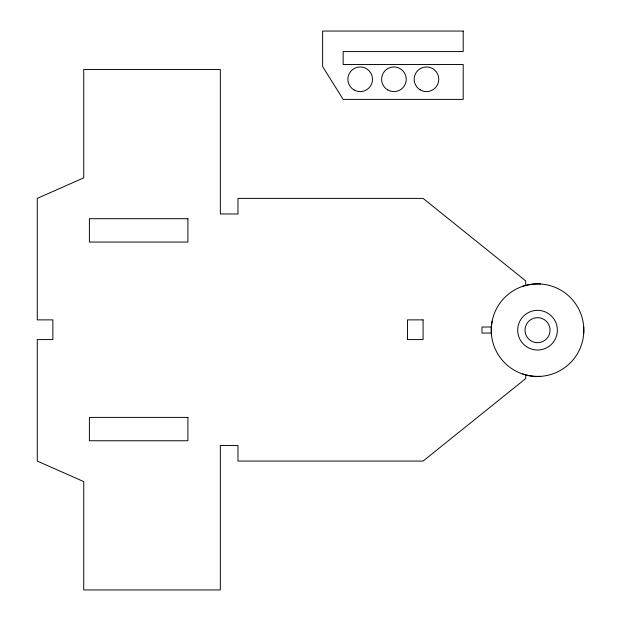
<?xml version="1.0" encoding="UTF-8"?>
<svg xmlns="http://www.w3.org/2000/svg" width="621" height="621" viewBox="0 0 621 621"><rect width="100%" height="100%" fill="white"/><g stroke="black" fill="none" stroke-linecap="round" stroke-linejoin="round"><path stroke-width="0.93" d="M492.119 321.181L491.335 327.189L491.343 333.244M540.518 283.976C534.433 283.587 528.417 284.589 522.61 286.351M491.358 327.011L481.981 327.011L481.981 333.066L491.452 333.066M540.604 376.365L534.541 376.373L528.541 375.589L522.688 374.028M583.724 327.104L583.732 333.159A46.296 46.296 0 0 1 511.844 368.688A46.296 46.296 0 0 1 517.021 288.672A46.296 46.296 0 0 1 583.732 333.159M525.7 285.528L525.7 280.886L423.087 198.386L237.975 198.386L237.975 213.981L220.331 213.981L220.331 69.505L83.734 69.505L83.734 177.862L37.268 198.386L37.268 319.877L52.863 319.877L52.863 339.578L37.268 339.578L37.268 461.069L83.734 481.593L83.734 589.95L220.331 589.95L220.331 445.474L237.975 445.474L237.975 461.069L423.087 461.069L525.7 378.569L525.7 374.828M463.204 31.05L322.633 31.05L322.633 66.556L343.149 99.391L463.204 99.391L463.204 64.499L343.149 64.499L343.149 51.574L463.204 51.574L463.204 31.05M187.899 218.701L89.393 218.701L89.393 242.058L187.899 242.058L187.899 218.701M423.087 319.877L407.492 319.877L407.492 339.578L423.087 339.578L423.087 319.877M187.899 417.397L89.393 417.397L89.393 440.755L187.899 440.755L187.899 417.397M526.523 346.681A19.841 19.841 0 0 0 557.332 331.451A19.841 19.841 0 0 0 528.743 312.386A19.841 19.841 0 0 0 526.523 346.681M530.59 340.587A12.521 12.521 0 0 0 550.027 330.985A12.521 12.521 0 0 0 531.987 318.953A12.521 12.521 0 0 0 530.59 340.587M354.032 89.944A12.311 12.311 0 0 0 372.499 79.278A12.311 12.311 0 0 0 354.032 68.613A12.311 12.311 0 0 0 354.032 89.944M387.768 89.944A12.311 12.311 0 0 0 406.235 79.278A12.311 12.311 0 0 0 387.768 68.613A12.311 12.311 0 0 0 387.768 89.944M420.316 89.944A12.311 12.311 0 0 0 438.783 79.278A12.311 12.311 0 0 0 420.316 68.613A12.311 12.311 0 0 0 420.316 89.944"/></g></svg>
